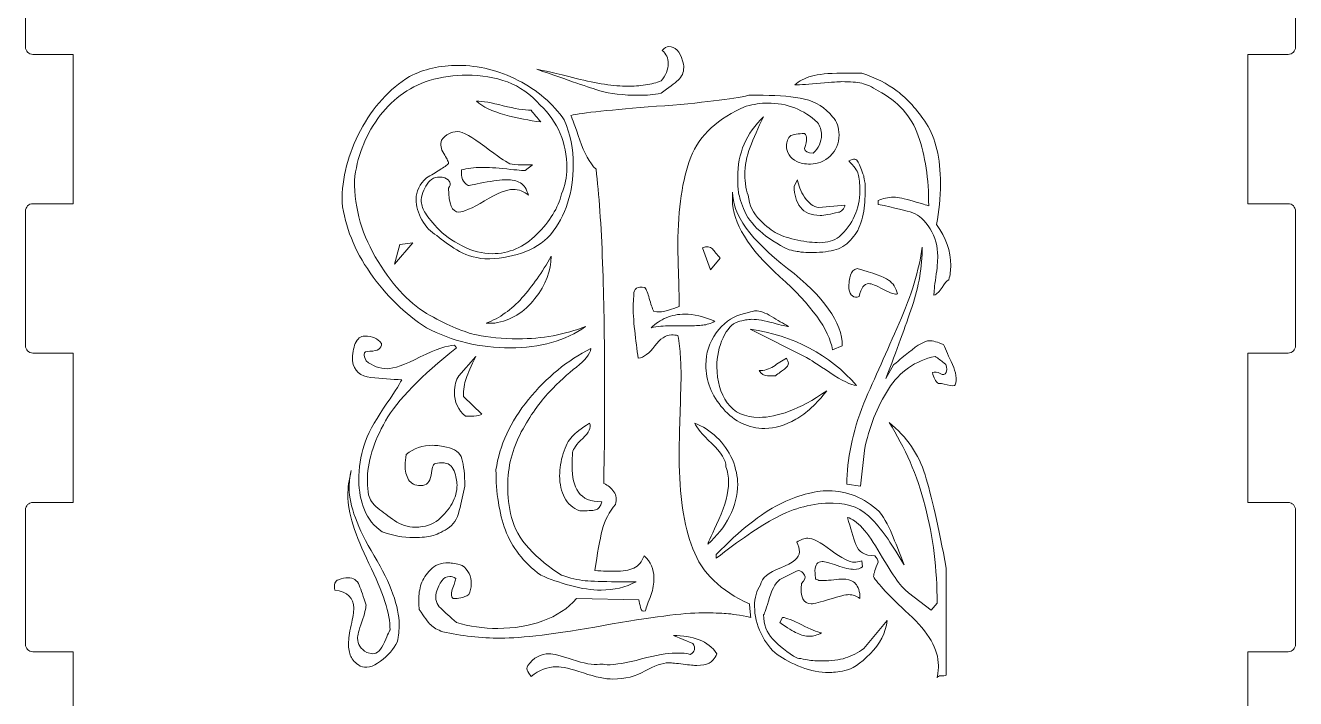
# Model space of a CAD drawing. Header units: inches. Extents: x 110 to 587, y -364 to 80.
# Drawn here: x 217.2 to 302.2, y -176.9 to -131.9 of the extents above; entities that cross this region are included whole.
import ezdxf

# ---------------------------------------------------------------- set-up
doc = ezdxf.new("R2010")
doc.units = ezdxf.units.IN
doc.header["$MEASUREMENT"] = 0
doc.layers.add('design5', color=7, linetype='Continuous')

# ---------------------------------------------------------------- blocks, each defined once
blk = doc.blocks.new('block 8')
at = {"layer": 'design5', "color": 1, "lineweight": 9}
blk.add_open_spline([(217.195, -53.803), (217.195, -53.803), (220.396, -53.803), (220.396, -53.803), (220.396, -53.803), (220.396, -63.804), (220.396, -63.804), (220.396, -63.804), (217.696, -63.804), (217.696, -63.804), (217.42, -63.804), (217.196, -64.028), (217.196, -64.305), (217.196, -64.305), (217.196, -73.305), (217.196, -73.305), (217.196, -73.581), (217.42, -73.805), (217.696, -73.805), (217.696, -73.805), (220.396, -73.805), (220.396, -73.805), (220.396, -73.805), (220.396, -83.805), (220.396, -83.805), (220.396, -83.805), (217.696, -83.805), (217.696, -83.805), (217.42, -83.805), (217.196, -84.028), (217.196, -84.304), (217.196, -86.011), (217.196, -91.597), (217.196, -93.304), (217.196, -93.58), (217.42, -93.804), (217.696, -93.804), (217.696, -93.804), (220.396, -93.804), (220.396, -93.804), (220.396, -93.804), (220.396, -103.805), (220.396, -103.805), (220.396, -103.805), (217.696, -103.805), (217.696, -103.805), (217.42, -103.805), (217.196, -104.028), (217.196, -104.304), (217.196, -106.011), (217.196, -111.597), (217.196, -113.304), (217.196, -113.581), (217.42, -113.804), (217.696, -113.804), (217.696, -113.804), (220.396, -113.804), (220.396, -113.804), (220.396, -113.804), (220.396, -123.805), (220.396, -123.805), (220.396, -123.805), (217.696, -123.805), (217.696, -123.805), (217.42, -123.805), (217.196, -124.029), (217.196, -124.304), (217.196, -124.304), (217.196, -133.304), (217.196, -133.304), (217.196, -133.58), (217.42, -133.804), (217.696, -133.804), (217.696, -133.804), (220.396, -133.804), (220.396, -133.804), (220.396, -133.804), (220.396, -143.804), (220.396, -143.804), (220.396, -143.804), (217.696, -143.804), (217.696, -143.804), (217.42, -143.804), (217.196, -144.028), (217.196, -144.304), (217.196, -144.304), (217.196, -153.304), (217.196, -153.304), (217.196, -153.581), (217.42, -153.805), (217.696, -153.805), (217.696, -153.805), (220.396, -153.805), (220.396, -153.805), (220.396, -153.805), (220.396, -163.804), (220.396, -163.804), (220.396, -163.804), (217.696, -163.804), (217.696, -163.804), (217.42, -163.804), (217.196, -164.028), (217.196, -164.304), (217.196, -166.011), (217.196, -171.597), (217.196, -173.304), (217.196, -173.58), (217.42, -173.804), (217.696, -173.804), (217.696, -173.804), (220.396, -173.804), (220.396, -173.804), (220.396, -173.804), (220.396, -183.805), (220.396, -183.805), (220.396, -183.805), (217.696, -183.805), (217.696, -183.805), (217.42, -183.805), (217.196, -184.028), (217.196, -184.304), (217.196, -186.011), (217.196, -191.597), (217.196, -193.305), (217.196, -193.58), (217.42, -193.804), (217.696, -193.804), (217.696, -193.804), (220.396, -193.804), (220.396, -193.804), (220.396, -193.804), (220.396, -203.805), (220.396, -203.805), (220.396, -203.805), (217.696, -203.805), (217.696, -203.805), (217.42, -203.805), (217.196, -204.029), (217.196, -204.304), (217.196, -204.304), (217.196, -213.304), (217.196, -213.304), (217.196, -213.581), (217.42, -213.804), (217.696, -213.804), (217.696, -213.804), (220.396, -213.804), (220.396, -213.804), (220.396, -213.804), (220.396, -223.804), (220.396, -223.804), (220.396, -223.804), (217.696, -223.804), (217.696, -223.804), (217.42, -223.804), (217.196, -224.029), (217.196, -224.304), (217.196, -224.304), (217.196, -233.304), (217.196, -233.304), (217.196, -233.581), (217.42, -233.805), (217.696, -233.805), (217.696, -233.805), (220.396, -233.805), (220.396, -233.805), (220.396, -233.805), (220.396, -243.804), (220.396, -243.804), (220.396, -243.804), (217.696, -243.804), (217.696, -243.804), (217.42, -243.804), (217.196, -244.028), (217.196, -244.304), (217.196, -246.011), (217.196, -251.597), (217.196, -253.304), (217.196, -253.58), (217.42, -253.804), (217.696, -253.804), (217.696, -253.804), (220.396, -253.804), (220.396, -253.804), (220.396, -253.804), (220.396, -263.804), (220.396, -263.804), (220.396, -263.804), (217.696, -263.804), (217.696, -263.804), (217.42, -263.804), (217.196, -264.027), (217.196, -264.304), (217.196, -266.01), (217.196, -271.596), (217.196, -273.304), (217.196, -273.58), (217.42, -273.804), (217.696, -273.804), (217.696, -273.804), (220.396, -273.804), (220.396, -273.804), (220.396, -273.804), (220.396, -283.804), (220.396, -283.804), (220.396, -283.804), (217.696, -283.804), (217.696, -283.804), (217.42, -283.804), (217.196, -284.028), (217.196, -284.304), (217.196, -284.304), (217.196, -293.304), (217.196, -293.304), (217.196, -293.58), (217.42, -293.804), (217.696, -293.804), (217.696, -293.804), (220.396, -293.804), (220.396, -293.804), (220.396, -293.804), (220.396, -303.804), (220.396, -303.804), (220.396, -303.804), (217.696, -303.804), (217.696, -303.804), (217.42, -303.804), (217.196, -304.028), (217.196, -304.304), (217.196, -304.304), (217.196, -313.304), (217.196, -313.304), (217.196, -313.58), (217.42, -313.804), (217.696, -313.804), (217.696, -313.804), (220.396, -313.804), (220.396, -313.804), (220.396, -313.804), (220.396, -323.804), (220.396, -323.804), (220.396, -323.804), (217.696, -323.804), (217.696, -323.804), (217.42, -323.804), (217.196, -324.027), (217.196, -324.304), (217.196, -326.01), (217.196, -331.597), (217.196, -333.304), (217.196, -333.58), (217.42, -333.804), (217.696, -333.804), (217.696, -333.804), (220.396, -333.804), (220.396, -333.804), (220.396, -333.804), (220.396, -343.804), (220.396, -343.804), (220.396, -343.804), (217.696, -343.804), (217.696, -343.804), (217.42, -343.804), (217.196, -344.028), (217.196, -344.304), (217.196, -344.304), (217.196, -350.305), (217.196, -350.305), (217.196, -350.581), (217.42, -350.805), (217.696, -350.805), (219.694, -350.805), (226.995, -350.805), (226.995, -350.805), (226.995, -350.805), (226.995, -353.805), (226.995, -353.805), (226.995, -353.805), (220.897, -353.805), (220.897, -353.805), (220.621, -353.805), (220.397, -354.028), (220.397, -354.305), (220.397, -354.305), (220.397, -360.306), (220.397, -360.306), (220.397, -360.581), (220.621, -360.805), (220.897, -360.805), (220.897, -360.805), (231.864, -363.806), (259.695, -363.806), (287.526, -363.806), (298.493, -360.805), (298.493, -360.805), (298.77, -360.805), (298.993, -360.581), (298.993, -360.306), (298.993, -360.306), (298.993, -354.305), (298.993, -354.305), (298.993, -354.028), (298.77, -353.805), (298.493, -353.805), (298.493, -353.805), (292.396, -353.805), (292.396, -353.805), (292.396, -353.805), (292.395, -350.805), (292.395, -350.805), (292.395, -350.805), (299.696, -350.805), (301.694, -350.805), (301.97, -350.805), (302.194, -350.581), (302.194, -350.305), (302.194, -350.305), (302.194, -344.304), (302.194, -344.304), (302.194, -344.028), (301.97, -343.804), (301.694, -343.804), (301.694, -343.804), (298.994, -343.804), (298.994, -343.804), (298.994, -343.804), (298.994, -333.804), (298.994, -333.804), (298.994, -333.804), (301.694, -333.804), (301.694, -333.804), (301.97, -333.804), (302.194, -333.58), (302.194, -333.304), (302.194, -331.596), (302.194, -326.011), (302.194, -324.304), (302.194, -324.028), (301.97, -323.804), (301.694, -323.804), (301.694, -323.804), (298.994, -323.804), (298.994, -323.804), (298.994, -323.804), (298.994, -313.804), (298.994, -313.804), (298.994, -313.804), (301.694, -313.804), (301.694, -313.804), (301.97, -313.804), (302.194, -313.58), (302.194, -313.304), (302.194, -313.304), (302.194, -304.304), (302.194, -304.304), (302.194, -304.028), (301.97, -303.804), (301.694, -303.804), (301.694, -303.804), (298.994, -303.804), (298.994, -303.804), (298.994, -303.804), (298.994, -293.804), (298.994, -293.804), (298.994, -293.804), (301.694, -293.804), (301.694, -293.804), (301.97, -293.804), (302.194, -293.58), (302.194, -293.304), (302.194, -293.304), (302.194, -284.304), (302.194, -284.304), (302.194, -284.028), (301.97, -283.804), (301.694, -283.804), (301.694, -283.804), (298.994, -283.804), (298.994, -283.804), (298.994, -283.804), (298.994, -273.804), (298.994, -273.804), (298.994, -273.804), (301.694, -273.804), (301.694, -273.804), (301.97, -273.804), (302.194, -273.579), (302.194, -273.304), (302.194, -271.596), (302.194, -266.011), (302.194, -264.304), (302.194, -264.028), (301.97, -263.804), (301.694, -263.804), (301.694, -263.804), (298.994, -263.804), (298.994, -263.804), (298.994, -263.804), (298.994, -253.804), (298.994, -253.804), (298.994, -253.804), (301.694, -253.804), (301.694, -253.804), (301.97, -253.804), (302.194, -253.58), (302.194, -253.304), (302.194, -251.597), (302.194, -246.011), (302.194, -244.305), (302.194, -244.028), (301.97, -243.804), (301.694, -243.804), (301.694, -243.804), (298.994, -243.804), (298.994, -243.804), (298.994, -243.804), (298.994, -233.805), (298.994, -233.805), (298.994, -233.805), (301.694, -233.805), (301.694, -233.805), (301.97, -233.805), (302.194, -233.581), (302.194, -233.304), (302.194, -233.304), (302.194, -224.304), (302.194, -224.304), (302.194, -224.029), (301.97, -223.804), (301.694, -223.804), (301.694, -223.804), (298.994, -223.804), (298.994, -223.804), (298.994, -223.804), (298.994, -213.804), (298.994, -213.804), (298.994, -213.804), (301.694, -213.804), (301.694, -213.804), (301.97, -213.804), (302.194, -213.581), (302.194, -213.304), (302.194, -213.304), (302.194, -204.304), (302.194, -204.304), (302.194, -204.029), (301.97, -203.805), (301.694, -203.805), (301.694, -203.805), (298.994, -203.805), (298.994, -203.805), (298.994, -203.805), (298.994, -193.804), (298.994, -193.804), (298.994, -193.804), (301.694, -193.804), (301.694, -193.804), (301.97, -193.804), (302.194, -193.58), (302.194, -193.305), (302.194, -191.597), (302.194, -186.012), (302.194, -184.305), (302.194, -184.029), (301.97, -183.805), (301.694, -183.805), (301.694, -183.805), (298.994, -183.805), (298.994, -183.805), (298.994, -183.805), (298.994, -173.804), (298.994, -173.804), (298.994, -173.804), (301.694, -173.804), (301.694, -173.804), (301.97, -173.804), (302.194, -173.58), (302.194, -173.304), (302.194, -171.597), (302.194, -166.011), (302.194, -164.305), (302.194, -164.028), (301.97, -163.804), (301.694, -163.804), (301.694, -163.804), (298.994, -163.804), (298.994, -163.804), (298.994, -163.804), (298.994, -153.805), (298.994, -153.805), (298.994, -153.805), (301.694, -153.805), (301.694, -153.805), (301.97, -153.805), (302.194, -153.581), (302.194, -153.304), (302.194, -153.304), (302.194, -144.304), (302.194, -144.304), (302.194, -144.028), (301.97, -143.804), (301.694, -143.804), (301.694, -143.804), (298.994, -143.804), (298.994, -143.804), (298.994, -143.804), (298.994, -133.804), (298.994, -133.804), (298.994, -133.804), (301.694, -133.804), (301.694, -133.804), (301.97, -133.804), (302.194, -133.58), (302.194, -133.304), (302.194, -133.304), (302.194, -124.304), (302.194, -124.304), (302.194, -124.029), (301.97, -123.805), (301.694, -123.805), (301.694, -123.805), (298.994, -123.805), (298.994, -123.805), (298.994, -123.805), (298.994, -113.804), (298.994, -113.804), (298.994, -113.804), (301.694, -113.804), (301.694, -113.804), (301.97, -113.804), (302.194, -113.58), (302.194, -113.304), (302.194, -111.597), (302.194, -106.012), (302.194, -104.305), (302.194, -104.029), (301.97, -103.805), (301.694, -103.805), (301.694, -103.805), (298.994, -103.805), (298.994, -103.805), (298.994, -103.805), (298.994, -93.804), (298.994, -93.804), (298.994, -93.804), (301.694, -93.804), (301.694, -93.804), (301.97, -93.804), (302.194, -93.58), (302.194, -93.304), (302.194, -91.597), (302.194, -86.012), (302.194, -84.305), (302.194, -84.029), (301.97, -83.805), (301.694, -83.805), (301.694, -83.805), (298.994, -83.805), (298.994, -83.805), (298.994, -83.805), (298.994, -73.805), (298.994, -73.805), (298.994, -73.805), (301.694, -73.805), (301.694, -73.805), (301.97, -73.805), (302.194, -73.581), (302.194, -73.305), (302.194, -73.305), (302.194, -64.305), (302.194, -64.305), (302.194, -64.028), (301.97, -63.804), (301.694, -63.804), (301.694, -63.804), (298.994, -63.804), (298.994, -63.804), (298.994, -63.804), (298.994, -53.803), (298.994, -53.803), (298.994, -53.803), (302.19, -53.803), (302.19, -53.805), (302.19, -53.805), (302.19, -39.805), (302.195, -39.805), (302.195, -26.96), (293.434, -15.778), (280.472, -9.908), (277.787, -8.693), (275.494, -5.595), (275.494, -2.647), (275.494, -2.647), (275.494, 59.837), (275.494, 59.837), (275.494, 60.821), (274.76, 61.93), (273.832, 62.256), (271.24, 63.166), (265.882, 63.695), (259.695, 63.695), (253.508, 63.695), (248.152, 63.166), (245.559, 62.256), (244.632, 61.93), (243.897, 60.821), (243.897, 59.837), (243.897, 59.837), (243.897, -2.647), (243.897, -2.647), (243.897, -5.595), (241.606, -8.693), (238.918, -9.908), (225.957, -15.778), (217.195, -26.96), (217.195, -39.798), (217.195, -39.805), (217.195, -53.805), (217.195, -53.803)], degree=3, knots=[0, 0, 0, 0, 1, 1, 1, 2, 2, 2, 3, 3, 3, 4, 4, 4, 5, 5, 5, 6, 6, 6, 7, 7, 7, 8, 8, 8, 9, 9, 9, 10, 10, 10, 11, 11, 11, 12, 12, 12, 13, 13, 13, 14, 14, 14, 15, 15, 15, 16, 16, 16, 17, 17, 17, 18, 18, 18, 19, 19, 19, 20, 20, 20, 21, 21, 21, 22, 22, 22, 23, 23, 23, 24, 24, 24, 25, 25, 25, 26, 26, 26, 27, 27, 27, 28, 28, 28, 29, 29, 29, 30, 30, 30, 31, 31, 31, 32, 32, 32, 33, 33, 33, 34, 34, 34, 35, 35, 35, 36, 36, 36, 37, 37, 37, 38, 38, 38, 39, 39, 39, 40, 40, 40, 41, 41, 41, 42, 42, 42, 43, 43, 43, 44, 44, 44, 45, 45, 45, 46, 46, 46, 47, 47, 47, 48, 48, 48, 49, 49, 49, 50, 50, 50, 51, 51, 51, 52, 52, 52, 53, 53, 53, 54, 54, 54, 55, 55, 55, 56, 56, 56, 57, 57, 57, 58, 58, 58, 59, 59, 59, 60, 60, 60, 61, 61, 61, 62, 62, 62, 63, 63, 63, 64, 64, 64, 65, 65, 65, 66, 66, 66, 67, 67, 67, 68, 68, 68, 69, 69, 69, 70, 70, 70, 71, 71, 71, 72, 72, 72, 73, 73, 73, 74, 74, 74, 75, 75, 75, 76, 76, 76, 77, 77, 77, 78, 78, 78, 79, 79, 79, 80, 80, 80, 81, 81, 81, 82, 82, 82, 83, 83, 83, 84, 84, 84, 85, 85, 85, 86, 86, 86, 87, 87, 87, 88, 88, 88, 89, 89, 89, 90, 90, 90, 91, 91, 91, 92, 92, 92, 93, 93, 93, 94, 94, 94, 95, 95, 95, 96, 96, 96, 97, 97, 97, 98, 98, 98, 99, 99, 99, 100, 100, 100, 101, 101, 101, 102, 102, 102, 103, 103, 103, 104, 104, 104, 105, 105, 105, 106, 106, 106, 107, 107, 107, 108, 108, 108, 109, 109, 109, 110, 110, 110, 111, 111, 111, 112, 112, 112, 113, 113, 113, 114, 114, 114, 115, 115, 115, 116, 116, 116, 117, 117, 117, 118, 118, 118, 119, 119, 119, 120, 120, 120, 121, 121, 121, 122, 122, 122, 123, 123, 123, 124, 124, 124, 125, 125, 125, 126, 126, 126, 127, 127, 127, 128, 128, 128, 129, 129, 129, 130, 130, 130, 131, 131, 131, 132, 132, 132, 133, 133, 133, 134, 134, 134, 135, 135, 135, 136, 136, 136, 137, 137, 137, 138, 138, 138, 139, 139, 139, 140, 140, 140, 141, 141, 141, 142, 142, 142, 143, 143, 143, 144, 144, 144, 145, 145, 145, 146, 146, 146, 147, 147, 147, 148, 148, 148, 149, 149, 149, 150, 150, 150, 151, 151, 151, 152, 152, 152, 153, 153, 153, 154, 154, 154, 155, 155, 155, 156, 156, 156, 157, 157, 157, 158, 158, 158, 159, 159, 159, 160, 160, 160, 161, 161, 161, 162, 162, 162, 163, 163, 163, 164, 164, 164, 165, 165, 165, 166, 166, 166, 167, 167, 167, 168, 168, 168, 169, 169, 169, 170, 170, 170, 171, 171, 171, 172, 172, 172, 173, 173, 173, 174, 174, 174, 175, 175, 175, 176, 176, 176, 177, 177, 177, 178, 178, 178, 179, 179, 179, 180, 180, 180, 181, 181, 181, 182, 182, 182, 183, 183, 183, 184, 184, 184, 185, 185, 185, 186, 186, 186, 187, 187, 187, 188, 188, 188, 189, 189, 189, 190, 190, 190, 191, 191, 191, 192, 192, 192, 193, 193, 193, 194, 194, 194, 195, 195, 195, 196, 196, 196, 197, 197, 197, 198, 198, 198, 199, 199, 199, 200, 200, 200, 201, 201, 201, 202, 202, 202, 203, 203, 203, 204, 204, 204, 205, 205, 205, 206, 206, 206, 206], dxfattribs=at)
blk = doc.blocks.new('block 12')
at = {"layer": 'design5', "color": 7, "lineweight": 9}
blk.add_lwpolyline([(241.904, -147.849), (242.252, -146.544), (243.121, -146.414), (241.904, -147.849)], dxfattribs=at)
for points, knots in [([(261.251, -134.675), (261.251, -135.023), (261.128, -135.305), (260.882, -135.523), (260.635, -135.74), (260.251, -136.037), (259.73, -136.414), (259.236, -136.501), (258.758, -136.545), (258.294, -136.545), (257.193, -136.545), (256.309, -136.443), (255.642, -136.24), (254.975, -136.037), (253.57, -135.559), (251.425, -134.805), (251.802, -134.864), (252.679, -135.066), (254.056, -135.414), (255.432, -135.762), (256.584, -135.936), (257.512, -135.936), (257.889, -135.936), (258.28, -135.907), (258.686, -135.849), (259.092, -135.791), (259.44, -135.704), (259.73, -135.588), (260.048, -135.212), (260.208, -134.82), (260.208, -134.414), (260.208, -134.066), (260.078, -133.777), (259.817, -133.545), (259.961, -133.371), (260.106, -133.283), (260.251, -133.283), (260.686, -133.283), (260.991, -133.603), (261.164, -134.24), (261.222, -134.414), (261.251, -134.559), (261.251, -134.675)], [0, 0, 0, 0, 1, 1, 1, 2, 2, 2, 3, 3, 3, 4, 4, 4, 5, 5, 5, 6, 6, 6, 7, 7, 7, 8, 8, 8, 9, 9, 9, 10, 10, 10, 11, 11, 11, 12, 12, 12, 13, 13, 13, 14, 14, 14, 14]), ([(249.643, -153.458), (247.613, -153.458), (245.744, -153.009), (244.034, -152.11), (242.584, -151.183), (241.331, -149.958), (240.273, -148.436), (239.215, -146.914), (238.585, -145.342), (238.382, -143.719), (238.382, -142.066), (238.795, -140.457), (239.621, -138.892), (240.447, -137.327), (241.541, -136.125), (242.903, -135.284), (243.86, -134.791), (244.947, -134.544), (246.164, -134.544), (247.527, -134.544), (248.86, -134.878), (250.164, -135.544), (251.469, -136.212), (252.497, -137.095), (253.252, -138.197), (253.657, -139.153), (253.86, -140.153), (253.86, -141.197), (253.86, -143.052), (253.353, -144.617), (252.339, -145.892), (251.816, -146.443), (251.171, -146.849), (250.404, -147.11), (249.635, -147.37), (248.817, -147.501), (247.947, -147.501), (247.193, -147.414), (246.563, -147.212), (246.056, -146.892), (245.548, -146.574), (245.106, -146.255), (244.73, -145.936), (244.323, -145.704), (243.991, -145.356), (243.729, -144.892), (243.469, -144.429), (243.338, -143.965), (243.338, -143.501), (243.338, -142.979), (243.57, -142.501), (244.034, -142.066), (244.353, -141.892), (244.649, -141.718), (244.926, -141.544), (245.201, -141.37), (245.396, -141.226), (245.513, -141.11), (245.483, -140.965), (245.374, -140.74), (245.186, -140.436), (244.997, -140.132), (244.947, -139.835), (245.034, -139.545), (245.323, -139.168), (245.686, -138.979), (246.121, -138.979), (246.469, -138.979), (247.077, -139.313), (247.947, -139.979), (248.817, -140.646), (249.339, -141.009), (249.512, -141.066), (249.628, -141.153), (249.845, -141.197), (250.164, -141.197), (250.367, -141.197), (250.686, -141.197), (251.121, -141.197), (251.121, -141.197), (250.643, -141.588), (250.643, -141.588), (250.526, -141.588), (250.114, -141.552), (249.404, -141.479), (248.693, -141.407), (248.135, -141.37), (247.73, -141.37), (247.208, -141.37), (246.758, -141.429), (246.382, -141.544), (246.324, -142.037), (246.469, -142.385), (246.817, -142.588), (246.845, -142.588), (247.193, -142.522), (247.86, -142.392), (248.526, -142.262), (249.034, -142.197), (249.382, -142.197), (249.758, -142.197), (250.07, -142.269), (250.316, -142.414), (250.562, -142.559), (250.744, -142.835), (250.86, -143.24), (250.57, -142.979), (250.222, -142.849), (249.817, -142.849), (249.41, -142.849), (248.78, -143.103), (247.926, -143.61), (247.07, -144.117), (246.497, -144.37), (246.208, -144.37), (245.744, -144.37), (245.513, -143.834), (245.513, -142.762), (245.715, -142.473), (245.628, -142.24), (245.252, -142.066), (244.788, -141.951), (244.425, -142.052), (244.164, -142.371), (243.904, -142.69), (243.744, -143.081), (243.686, -143.544), (243.686, -143.834), (243.758, -144.103), (243.904, -144.349), (244.048, -144.595), (244.331, -144.951), (244.751, -145.414), (245.172, -145.878), (245.73, -146.284), (246.426, -146.631), (247.121, -146.979), (247.788, -147.153), (248.425, -147.153), (249.556, -147.153), (250.555, -146.719), (251.425, -145.849), (252.294, -144.979), (252.845, -144.081), (253.077, -143.153), (253.309, -142.603), (253.425, -142.023), (253.425, -141.414), (253.425, -139.733), (252.831, -138.327), (251.643, -137.197), (251.005, -136.473), (250.273, -135.958), (249.447, -135.653), (248.621, -135.349), (247.715, -135.197), (246.729, -135.197), (245.918, -135.197), (245.078, -135.313), (244.208, -135.544), (242.788, -136.037), (241.643, -136.893), (240.773, -138.11), (239.903, -139.327), (239.382, -140.704), (239.208, -142.24), (239.208, -144.153), (239.737, -145.965), (240.795, -147.675), (241.853, -149.385), (243.012, -150.588), (244.273, -151.284), (245.534, -151.979), (246.57, -152.414), (247.382, -152.588), (248.193, -152.762), (249.121, -152.849), (250.164, -152.849), (251.787, -152.849), (253.295, -152.574), (254.686, -152.023), (253.323, -152.979), (251.643, -153.458), (249.643, -153.458)], [0, 0, 0, 0, 1, 1, 1, 2, 2, 2, 3, 3, 3, 4, 4, 4, 5, 5, 5, 6, 6, 6, 7, 7, 7, 8, 8, 8, 9, 9, 9, 10, 10, 10, 11, 11, 11, 12, 12, 12, 13, 13, 13, 14, 14, 14, 15, 15, 15, 16, 16, 16, 17, 17, 17, 18, 18, 18, 19, 19, 19, 20, 20, 20, 21, 21, 21, 22, 22, 22, 23, 23, 23, 24, 24, 24, 25, 25, 25, 26, 26, 26, 27, 27, 27, 28, 28, 28, 29, 29, 29, 30, 30, 30, 31, 31, 31, 32, 32, 32, 33, 33, 33, 34, 34, 34, 35, 35, 35, 36, 36, 36, 37, 37, 37, 38, 38, 38, 39, 39, 39, 40, 40, 40, 41, 41, 41, 42, 42, 42, 43, 43, 43, 44, 44, 44, 45, 45, 45, 46, 46, 46, 47, 47, 47, 48, 48, 48, 49, 49, 49, 50, 50, 50, 51, 51, 51, 52, 52, 52, 53, 53, 53, 54, 54, 54, 55, 55, 55, 56, 56, 56, 57, 57, 57, 58, 58, 58, 59, 59, 59, 60, 60, 60, 61, 61, 61, 61]), ([(278.534, -149.414), (278.375, -149.675), (278.193, -149.849), (277.991, -149.936), (277.991, -149.733), (278.034, -149.327), (278.121, -148.718), (278.208, -148.11), (278.251, -147.646), (278.251, -147.327), (278.251, -146.661), (278.078, -146.044), (277.73, -145.479), (277.382, -144.914), (276.997, -144.559), (276.578, -144.414), (276.157, -144.269), (275.381, -144.081), (274.251, -143.849), (274.251, -143.849), (274.251, -143.588), (274.251, -143.588), (274.57, -143.443), (274.918, -143.371), (275.295, -143.371), (275.584, -143.371), (276.019, -143.457), (276.599, -143.631), (277.178, -143.805), (277.526, -143.907), (277.643, -143.936), (277.643, -142.139), (277.411, -140.581), (276.947, -139.262), (276.483, -137.943), (275.584, -136.936), (274.251, -136.24), (273.845, -135.979), (273.483, -135.813), (273.164, -135.74), (272.845, -135.668), (272.396, -135.632), (271.816, -135.632), (271.643, -135.632), (271.171, -135.668), (270.403, -135.74), (269.635, -135.813), (269.062, -135.849), (268.686, -135.849), (268.976, -135.588), (269.345, -135.393), (269.795, -135.262), (270.244, -135.131), (270.918, -135.066), (271.816, -135.066), (271.816, -135.066), (273.164, -135.066), (273.164, -135.066), (274.063, -135.356), (274.852, -135.755), (275.534, -136.262), (276.215, -136.77), (276.867, -137.501), (277.491, -138.457), (278.113, -139.414), (278.426, -140.748), (278.426, -142.458), (278.426, -143.414), (278.338, -144.327), (278.164, -145.197), (278.802, -146.066), (279.121, -146.979), (279.121, -147.936), (279.121, -148.255), (279.077, -148.573), (278.991, -148.892), (278.845, -148.979), (278.693, -149.153), (278.534, -149.414)], [0, 0, 0, 0, 1, 1, 1, 2, 2, 2, 3, 3, 3, 4, 4, 4, 5, 5, 5, 6, 6, 6, 7, 7, 7, 8, 8, 8, 9, 9, 9, 10, 10, 10, 11, 11, 11, 12, 12, 12, 13, 13, 13, 14, 14, 14, 15, 15, 15, 16, 16, 16, 17, 17, 17, 18, 18, 18, 19, 19, 19, 20, 20, 20, 21, 21, 21, 22, 22, 22, 23, 23, 23, 24, 24, 24, 25, 25, 25, 26, 26, 26, 26]), ([(271.643, -139.197), (271.643, -139.777), (271.447, -140.247), (271.056, -140.61), (270.664, -140.973), (270.222, -141.153), (269.729, -141.153), (269.353, -141.153), (269.048, -141.096), (268.816, -140.979), (268.584, -140.864), (268.41, -140.712), (268.295, -140.523), (268.178, -140.335), (268.121, -140.139), (268.121, -139.936), (268.121, -139.647), (268.222, -139.414), (268.425, -139.24), (268.599, -139.153), (268.903, -139.11), (269.338, -139.11), (269.426, -139.197), (269.469, -139.313), (269.469, -139.458), (269.469, -139.603), (269.426, -139.82), (269.338, -140.11), (269.338, -140.313), (269.526, -140.414), (269.904, -140.414), (270.28, -140.095), (270.469, -139.69), (270.469, -139.197), (270.469, -138.878), (270.382, -138.603), (270.208, -138.37), (269.28, -137.501), (268.165, -137.066), (266.86, -137.066), (266.425, -137.066), (265.947, -137.139), (265.425, -137.284), (263.541, -138.066), (262.309, -139.204), (261.73, -140.697), (261.149, -142.19), (260.86, -144.125), (260.86, -146.501), (260.86, -146.994), (260.874, -147.711), (260.904, -148.653), (260.932, -149.595), (260.947, -150.269), (260.947, -150.675), (260.425, -150.878), (260.078, -150.994), (259.903, -151.023), (259.73, -151.052), (259.512, -151.052), (259.252, -151.023), (259.135, -150.791), (259.034, -150.501), (258.947, -150.153), (258.86, -149.805), (258.758, -149.559), (258.642, -149.414), (258.149, -149.327), (257.904, -149.487), (257.904, -149.892), (257.904, -150.038), (257.889, -150.24), (257.86, -150.501), (257.86, -151.023), (257.896, -151.617), (257.969, -152.284), (258.041, -152.951), (258.121, -153.574), (258.208, -154.153), (258.584, -154.095), (258.954, -153.821), (259.316, -153.327), (259.679, -152.835), (260.048, -152.588), (260.425, -152.588), (260.599, -152.588), (260.744, -152.603), (260.86, -152.632), (260.947, -153.096), (261.004, -153.574), (261.034, -154.066), (261.062, -154.56), (261.077, -155.052), (261.077, -155.545), (261.048, -156.444), (261.019, -157.335), (260.991, -158.219), (260.961, -159.103), (260.947, -159.98), (260.947, -160.849), (260.947, -163.284), (261.251, -165.305), (261.86, -166.914), (262.469, -168.523), (263.729, -169.748), (265.643, -170.588), (265.671, -170.908), (265.7, -171.211), (265.73, -171.501), (265.005, -171.356), (264.461, -171.269), (264.099, -171.24), (263.736, -171.211), (263.208, -171.197), (262.512, -171.197), (261.266, -171.197), (259.056, -171.479), (255.882, -172.044), (252.708, -172.61), (250.41, -172.893), (248.991, -172.893), (247.657, -172.893), (246.367, -172.748), (245.121, -172.458), (244.773, -172.342), (244.505, -172.19), (244.317, -172.001), (244.128, -171.813), (243.874, -171.473), (243.556, -170.979), (243.527, -170.834), (243.512, -170.631), (243.512, -170.371), (243.512, -169.965), (243.57, -169.596), (243.686, -169.262), (243.802, -168.929), (244.005, -168.61), (244.295, -168.306), (244.585, -168.001), (244.99, -167.849), (245.513, -167.849), (245.715, -167.849), (246.019, -167.908), (246.426, -168.023), (246.831, -168.342), (247.034, -168.747), (247.034, -169.24), (247.034, -169.53), (246.975, -169.777), (246.86, -169.979), (246.512, -170.182), (246.164, -170.269), (245.817, -170.241), (245.671, -170.096), (245.664, -169.856), (245.795, -169.523), (245.925, -169.19), (245.991, -168.98), (245.991, -168.892), (245.845, -168.805), (245.715, -168.762), (245.599, -168.762), (245.367, -168.762), (245.186, -168.856), (245.056, -169.044), (244.926, -169.233), (244.802, -169.501), (244.687, -169.849), (244.599, -170.284), (244.7, -170.631), (244.99, -170.892), (245.28, -171.153), (245.628, -171.473), (246.034, -171.849), (246.904, -172.11), (247.831, -172.24), (248.817, -172.24), (249.889, -172.24), (250.888, -172.074), (251.816, -171.74), (252.744, -171.407), (253.498, -170.908), (254.078, -170.241), (254.078, -170.241), (258.251, -170.327), (258.251, -170.327), (258.28, -170.473), (258.317, -170.646), (258.36, -170.849), (258.403, -171.052), (258.512, -171.125), (258.686, -171.066), (258.744, -170.834), (258.874, -170.473), (259.077, -169.979), (259.193, -169.603), (259.252, -169.226), (259.252, -168.849), (259.252, -168.269), (259.034, -167.777), (258.599, -167.371), (258.454, -167.777), (258.222, -168.052), (257.904, -168.197), (257.584, -168.342), (257.164, -168.414), (256.643, -168.414), (256.323, -168.414), (255.874, -168.4), (255.294, -168.371), (255.469, -167.212), (255.635, -166.306), (255.795, -165.653), (255.954, -165.001), (256.252, -164.429), (256.686, -163.936), (256.773, -163.617), (256.737, -163.334), (256.577, -163.088), (256.418, -162.842), (256.193, -162.661), (255.904, -162.545), (255.904, -161.994), (255.91, -161.429), (255.925, -160.849), (255.939, -160.27), (255.947, -159.69), (255.947, -159.11), (255.947, -159.11), (255.947, -158.588), (255.947, -158.588), (255.947, -158.588), (255.947, -158.023), (255.947, -158.023), (255.947, -158.023), (255.947, -157.371), (255.947, -157.371), (255.947, -157.371), (255.947, -156.588), (255.947, -156.588), (255.947, -156.588), (255.947, -155.718), (255.947, -155.718), (255.947, -155.718), (255.947, -154.719), (255.947, -154.719), (255.947, -152.603), (255.904, -150.284), (255.817, -147.762), (255.729, -145.24), (255.584, -143.153), (255.382, -141.501), (254.947, -141.066), (254.584, -140.414), (254.295, -139.545), (254.005, -138.675), (253.801, -138.124), (253.686, -137.892), (254.469, -137.718), (256.382, -137.516), (259.425, -137.284), (262.469, -137.052), (264.527, -136.805), (265.599, -136.545), (265.599, -136.545), (266.556, -136.545), (266.556, -136.545), (267.657, -136.545), (268.584, -136.631), (269.338, -136.805), (270.092, -136.979), (270.715, -137.371), (271.208, -137.979), (271.497, -138.298), (271.643, -138.704), (271.643, -139.197)], [0, 0, 0, 0, 1, 1, 1, 2, 2, 2, 3, 3, 3, 4, 4, 4, 5, 5, 5, 6, 6, 6, 7, 7, 7, 8, 8, 8, 9, 9, 9, 10, 10, 10, 11, 11, 11, 12, 12, 12, 13, 13, 13, 14, 14, 14, 15, 15, 15, 16, 16, 16, 17, 17, 17, 18, 18, 18, 19, 19, 19, 20, 20, 20, 21, 21, 21, 22, 22, 22, 23, 23, 23, 24, 24, 24, 25, 25, 25, 26, 26, 26, 27, 27, 27, 28, 28, 28, 29, 29, 29, 30, 30, 30, 31, 31, 31, 32, 32, 32, 33, 33, 33, 34, 34, 34, 35, 35, 35, 36, 36, 36, 37, 37, 37, 38, 38, 38, 39, 39, 39, 40, 40, 40, 41, 41, 41, 42, 42, 42, 43, 43, 43, 44, 44, 44, 45, 45, 45, 46, 46, 46, 47, 47, 47, 48, 48, 48, 49, 49, 49, 50, 50, 50, 51, 51, 51, 52, 52, 52, 53, 53, 53, 54, 54, 54, 55, 55, 55, 56, 56, 56, 57, 57, 57, 58, 58, 58, 59, 59, 59, 60, 60, 60, 61, 61, 61, 62, 62, 62, 63, 63, 63, 64, 64, 64, 65, 65, 65, 66, 66, 66, 67, 67, 67, 68, 68, 68, 69, 69, 69, 70, 70, 70, 71, 71, 71, 72, 72, 72, 73, 73, 73, 74, 74, 74, 75, 75, 75, 76, 76, 76, 77, 77, 77, 78, 78, 78, 79, 79, 79, 80, 80, 80, 81, 81, 81, 82, 82, 82, 83, 83, 83, 84, 84, 84, 85, 85, 85, 86, 86, 86, 87, 87, 87, 88, 88, 88, 89, 89, 89, 90, 90, 90, 91, 91, 91, 92, 92, 92, 92]), ([(249.273, -137.849), (248.418, -137.617), (247.788, -137.313), (247.382, -136.936), (247.788, -136.936), (248.382, -137.038), (249.164, -137.24), (249.947, -137.443), (250.57, -137.544), (251.034, -137.544), (251.236, -137.805), (251.454, -138.066), (251.686, -138.327), (250.932, -138.24), (250.128, -138.081), (249.273, -137.849)], [0, 0, 0, 0, 1, 1, 1, 2, 2, 2, 3, 3, 3, 4, 4, 4, 5, 5, 5, 5]), ([(273.382, -142.458), (273.382, -142.748), (273.382, -143.023), (273.382, -143.284), (273.382, -143.834), (273.309, -144.37), (273.164, -144.892), (273.019, -145.414), (272.802, -145.82), (272.512, -146.11), (272.222, -146.487), (271.867, -146.74), (271.447, -146.871), (271.026, -147.001), (270.512, -147.066), (269.904, -147.066), (269.526, -147.066), (269.273, -147.059), (269.142, -147.045), (269.012, -147.03), (268.73, -146.979), (268.295, -146.892), (267.512, -146.516), (266.86, -146.095), (266.338, -145.631), (265.817, -145.168), (265.454, -144.668), (265.252, -144.131), (265.048, -143.596), (264.932, -143.212), (264.904, -142.979), (264.875, -142.748), (264.86, -142.429), (264.86, -142.023), (264.86, -140.429), (265.44, -139.081), (266.599, -137.979), (266.222, -138.734), (265.918, -139.414), (265.686, -140.023), (265.454, -140.631), (265.338, -141.255), (265.338, -141.892), (265.338, -141.951), (265.353, -142.139), (265.382, -142.458), (265.41, -142.777), (265.469, -143.038), (265.555, -143.24), (265.643, -143.907), (265.903, -144.457), (266.338, -144.892), (266.773, -145.327), (267.164, -145.631), (267.512, -145.805), (267.86, -145.979), (268.316, -146.125), (268.882, -146.24), (269.447, -146.356), (269.932, -146.414), (270.339, -146.414), (270.86, -146.414), (271.295, -146.284), (271.643, -146.023), (272.57, -145.182), (273.034, -144.153), (273.034, -142.936), (273.034, -142.443), (272.997, -142.074), (272.925, -141.827), (272.853, -141.581), (272.643, -141.284), (272.295, -140.936), (272.614, -140.762), (272.823, -140.791), (272.925, -141.022), (273.026, -141.255), (273.15, -141.559), (273.295, -141.936), (273.295, -142.023), (273.323, -142.197), (273.382, -142.458)], [0, 0, 0, 0, 1, 1, 1, 2, 2, 2, 3, 3, 3, 4, 4, 4, 5, 5, 5, 6, 6, 6, 7, 7, 7, 8, 8, 8, 9, 9, 9, 10, 10, 10, 11, 11, 11, 12, 12, 12, 13, 13, 13, 14, 14, 14, 15, 15, 15, 16, 16, 16, 17, 17, 17, 18, 18, 18, 19, 19, 19, 20, 20, 20, 21, 21, 21, 22, 22, 22, 23, 23, 23, 24, 24, 24, 25, 25, 25, 26, 26, 26, 27, 27, 27, 27]), ([(271.882, -144.218), (271.78, -144.32), (271.686, -144.37), (271.599, -144.37), (271.077, -144.516), (270.671, -144.588), (270.382, -144.588), (269.773, -144.588), (269.331, -144.407), (269.056, -144.045), (268.78, -143.682), (268.643, -143.212), (268.643, -142.631), (268.643, -142.631), (268.86, -142.197), (268.86, -142.197), (268.918, -142.573), (269.078, -142.965), (269.338, -143.371), (269.599, -143.777), (269.918, -144.009), (270.295, -144.066), (270.295, -144.066), (272.034, -143.892), (272.034, -143.892), (272.034, -144.009), (271.983, -144.117), (271.882, -144.218)], [0, 0, 0, 0, 1, 1, 1, 2, 2, 2, 3, 3, 3, 4, 4, 4, 5, 5, 5, 6, 6, 6, 7, 7, 7, 8, 8, 8, 9, 9, 9, 9]), ([(271.208, -153.588), (270.975, -152.226), (269.802, -150.596), (267.686, -148.697), (265.57, -146.799), (264.512, -145.081), (264.512, -143.544), (264.512, -143.544), (264.512, -143.023), (264.512, -143.023), (264.512, -144.53), (265.737, -146.234), (268.186, -148.131), (270.636, -150.03), (271.86, -151.762), (271.86, -153.327), (271.86, -153.327), (271.208, -153.588), (271.208, -153.588)], [0, 0, 0, 0, 1, 1, 1, 2, 2, 2, 3, 3, 3, 4, 4, 4, 5, 5, 5, 6, 6, 6, 6]), ([(263.034, -148.24), (263.034, -148.24), (262.512, -146.762), (262.512, -146.762), (262.801, -146.646), (263.019, -146.668), (263.164, -146.827), (263.309, -146.987), (263.483, -147.197), (263.686, -147.458), (263.686, -147.458), (263.034, -148.24), (263.034, -148.24)], [0, 0, 0, 0, 1, 1, 1, 2, 2, 2, 3, 3, 3, 4, 4, 4, 4]), ([(278.882, -155.936), (278.577, -155.849), (278.381, -155.82), (278.295, -155.849), (278.091, -155.704), (277.961, -155.458), (277.903, -155.11), (278.048, -155.052), (278.215, -155.074), (278.404, -155.175), (278.592, -155.277), (278.729, -155.255), (278.816, -155.11), (278.904, -154.82), (278.853, -154.603), (278.665, -154.458), (278.476, -154.313), (278.28, -154.168), (278.078, -154.023), (276.744, -154.313), (275.7, -155.045), (274.947, -156.218), (274.193, -157.392), (273.657, -158.761), (273.339, -160.327), (273.339, -160.327), (273.077, -162.719), (273.077, -162.719), (273.077, -162.719), (272.164, -162.588), (272.164, -162.588), (272.164, -160.936), (272.541, -159.125), (273.295, -157.153), (274.048, -155.473), (274.839, -153.69), (275.665, -151.805), (276.491, -149.922), (277.005, -148.226), (277.208, -146.719), (277.208, -148.023), (276.983, -149.342), (276.534, -150.675), (276.084, -152.008), (275.497, -153.617), (274.773, -155.501), (274.773, -155.501), (275.295, -154.588), (275.295, -154.588), (275.324, -154.56), (275.657, -154.284), (276.295, -153.762), (276.932, -153.24), (277.396, -152.979), (277.686, -152.979), (277.918, -152.979), (278.236, -153.066), (278.643, -153.24), (278.787, -153.588), (278.983, -154.03), (279.23, -154.566), (279.476, -155.103), (279.54, -155.56), (279.425, -155.936), (279.367, -156.023), (279.186, -156.023), (278.882, -155.936)], [0, 0, 0, 0, 1, 1, 1, 2, 2, 2, 3, 3, 3, 4, 4, 4, 5, 5, 5, 6, 6, 6, 7, 7, 7, 8, 8, 8, 9, 9, 9, 10, 10, 10, 11, 11, 11, 12, 12, 12, 13, 13, 13, 14, 14, 14, 15, 15, 15, 16, 16, 16, 17, 17, 17, 18, 18, 18, 19, 19, 19, 20, 20, 20, 21, 21, 21, 22, 22, 22, 22]), ([(251.295, -150.153), (250.57, -151.081), (249.672, -151.632), (248.599, -151.805), (248.599, -151.805), (248.034, -151.805), (248.034, -151.805), (248.932, -151.458), (249.729, -150.893), (250.425, -150.11), (251.121, -149.327), (251.773, -148.4), (252.382, -147.327), (252.382, -148.283), (252.019, -149.226), (251.295, -150.153)], [0, 0, 0, 0, 1, 1, 1, 2, 2, 2, 3, 3, 3, 4, 4, 4, 5, 5, 5, 5]), ([(274.621, -149.544), (274.143, -149.284), (273.817, -149.153), (273.642, -149.153), (273.323, -149.153), (273.106, -149.443), (272.991, -150.023), (272.614, -150.139), (272.381, -149.965), (272.295, -149.501), (272.295, -149.125), (272.33, -148.82), (272.404, -148.588), (272.475, -148.356), (272.627, -148.212), (272.86, -148.153), (273.932, -148.443), (274.628, -148.697), (274.947, -148.914), (275.266, -149.132), (275.469, -149.443), (275.556, -149.849), (275.41, -149.907), (275.099, -149.805), (274.621, -149.544)], [0, 0, 0, 0, 1, 1, 1, 2, 2, 2, 3, 3, 3, 4, 4, 4, 5, 5, 5, 6, 6, 6, 7, 7, 7, 8, 8, 8, 8]), ([(262.534, -151.936), (262.287, -151.965), (261.947, -151.979), (261.512, -151.979), (261.512, -151.979), (260.382, -151.979), (260.382, -151.979), (259.918, -151.979), (259.483, -152.023), (259.077, -152.11), (259.367, -151.82), (259.7, -151.596), (260.078, -151.436), (260.454, -151.277), (260.874, -151.197), (261.339, -151.197), (261.888, -151.197), (262.555, -151.357), (263.338, -151.675), (263.048, -151.82), (262.78, -151.907), (262.534, -151.936)], [0, 0, 0, 0, 1, 1, 1, 2, 2, 2, 3, 3, 3, 4, 4, 4, 5, 5, 5, 6, 6, 6, 7, 7, 7, 7]), ([(268.751, -158.24), (268.041, -158.646), (267.352, -158.849), (266.686, -158.849), (265.584, -158.849), (264.649, -158.407), (263.882, -157.523), (263.113, -156.639), (262.73, -155.661), (262.73, -154.588), (262.73, -153.805), (262.961, -153.096), (263.425, -152.458), (263.889, -151.82), (264.418, -151.414), (265.012, -151.24), (265.606, -151.067), (265.947, -150.979), (266.034, -150.979), (266.353, -150.979), (266.715, -151.103), (267.121, -151.349), (267.527, -151.596), (267.904, -151.82), (268.252, -152.023), (268.135, -152.023), (267.795, -151.944), (267.23, -151.784), (266.665, -151.625), (266.193, -151.545), (265.817, -151.545), (265.555, -151.545), (265.236, -151.603), (264.86, -151.719), (264.483, -151.835), (264.157, -152.19), (263.882, -152.784), (263.606, -153.378), (263.469, -154.023), (263.469, -154.719), (263.469, -155.675), (263.701, -156.479), (264.164, -157.132), (264.628, -157.784), (265.338, -158.11), (266.295, -158.11), (266.904, -158.11), (267.578, -157.973), (268.316, -157.697), (269.056, -157.422), (269.889, -156.965), (270.817, -156.327), (270.15, -157.197), (269.461, -157.835), (268.751, -158.24)], [0, 0, 0, 0, 1, 1, 1, 2, 2, 2, 3, 3, 3, 4, 4, 4, 5, 5, 5, 6, 6, 6, 7, 7, 7, 8, 8, 8, 9, 9, 9, 10, 10, 10, 11, 11, 11, 12, 12, 12, 13, 13, 13, 14, 14, 14, 15, 15, 15, 16, 16, 16, 17, 17, 17, 18, 18, 18, 18]), ([(246.23, -164.349), (246.099, -164.914), (245.831, -165.32), (245.425, -165.566), (245.019, -165.813), (244.679, -165.973), (244.403, -166.044), (244.128, -166.117), (243.729, -166.153), (243.208, -166.153), (242.454, -166.153), (241.744, -166.022), (241.077, -165.762), (240.527, -165.386), (240.128, -164.9), (239.882, -164.305), (239.635, -163.711), (239.513, -163.052), (239.513, -162.327), (239.513, -161.487), (239.628, -160.705), (239.86, -159.98), (240.092, -159.256), (240.527, -158.429), (241.164, -157.501), (241.802, -156.574), (242.208, -155.936), (242.382, -155.588), (241.715, -155.56), (241.026, -155.509), (240.317, -155.436), (239.606, -155.364), (239.193, -154.995), (239.078, -154.327), (239.078, -153.864), (239.143, -153.473), (239.273, -153.154), (239.404, -152.835), (239.613, -152.675), (239.903, -152.675), (240.164, -152.675), (240.382, -152.712), (240.556, -152.784), (240.729, -152.857), (240.889, -152.979), (241.034, -153.154), (241.034, -153.501), (240.773, -153.675), (240.251, -153.675), (239.991, -153.675), (239.86, -153.748), (239.86, -153.893), (239.86, -153.951), (239.903, -154.095), (239.991, -154.327), (240.426, -154.675), (240.904, -154.849), (241.425, -154.849), (241.831, -154.849), (242.563, -154.588), (243.621, -154.066), (244.679, -153.545), (245.44, -153.284), (245.903, -153.284), (245.903, -153.284), (246.034, -153.458), (246.034, -153.458), (243.686, -155.313), (242.106, -156.943), (241.295, -158.349), (240.483, -159.755), (240.078, -161.11), (240.078, -162.414), (240.078, -162.734), (240.106, -163.031), (240.164, -163.306), (240.222, -163.581), (240.426, -163.878), (240.773, -164.196), (241.121, -164.458), (241.498, -164.733), (241.904, -165.023), (242.309, -165.313), (242.773, -165.457), (243.295, -165.457), (243.932, -165.457), (244.447, -165.291), (244.839, -164.958), (245.229, -164.625), (245.534, -164.262), (245.752, -163.871), (245.969, -163.479), (246.078, -163.066), (246.078, -162.632), (246.078, -162.371), (246.012, -162.06), (245.882, -161.697), (245.752, -161.335), (245.483, -161.153), (245.078, -161.153), (244.845, -161.153), (244.679, -161.175), (244.578, -161.219), (244.476, -161.262), (244.396, -161.516), (244.339, -161.979), (244.28, -162.444), (244.048, -162.675), (243.643, -162.675), (243.266, -162.675), (242.998, -162.545), (242.839, -162.284), (242.679, -162.023), (242.599, -161.69), (242.599, -161.284), (242.599, -161.11), (242.628, -160.878), (242.686, -160.588), (243.179, -160.182), (243.774, -159.98), (244.469, -159.98), (244.758, -159.98), (245.063, -160.023), (245.382, -160.11), (245.932, -160.197), (246.273, -160.458), (246.404, -160.892), (246.534, -161.327), (246.599, -161.936), (246.599, -162.719), (246.483, -163.24), (246.36, -163.784), (246.23, -164.349)], [0, 0, 0, 0, 1, 1, 1, 2, 2, 2, 3, 3, 3, 4, 4, 4, 5, 5, 5, 6, 6, 6, 7, 7, 7, 8, 8, 8, 9, 9, 9, 10, 10, 10, 11, 11, 11, 12, 12, 12, 13, 13, 13, 14, 14, 14, 15, 15, 15, 16, 16, 16, 17, 17, 17, 18, 18, 18, 19, 19, 19, 20, 20, 20, 21, 21, 21, 22, 22, 22, 23, 23, 23, 24, 24, 24, 25, 25, 25, 26, 26, 26, 27, 27, 27, 28, 28, 28, 29, 29, 29, 30, 30, 30, 31, 31, 31, 32, 32, 32, 33, 33, 33, 34, 34, 34, 35, 35, 35, 36, 36, 36, 37, 37, 37, 38, 38, 38, 39, 39, 39, 40, 40, 40, 41, 41, 41, 42, 42, 42, 43, 43, 43, 44, 44, 44, 44]), ([(271.034, -155.11), (270.222, -154.56), (269.701, -154.226), (269.469, -154.11), (269.469, -154.11), (265.686, -152.197), (265.686, -152.197), (268.613, -152.632), (270.99, -153.893), (272.816, -155.979), (272.439, -155.951), (271.845, -155.661), (271.034, -155.11)], [0, 0, 0, 0, 1, 1, 1, 2, 2, 2, 3, 3, 3, 4, 4, 4, 4]), ([(255.729, -169.675), (255.092, -169.675), (254.404, -169.574), (253.664, -169.371), (252.925, -169.168), (252.266, -168.936), (251.686, -168.675), (250.526, -167.806), (249.736, -166.799), (249.317, -165.653), (248.896, -164.509), (248.686, -163.168), (248.686, -161.631), (248.918, -159.98), (249.643, -158.407), (250.86, -156.914), (252.077, -155.422), (253.469, -154.284), (255.034, -153.501), (254.975, -153.878), (254.657, -154.291), (254.078, -154.74), (253.498, -155.19), (252.888, -155.748), (252.251, -156.414), (251.614, -157.081), (250.99, -157.973), (250.382, -159.088), (249.774, -160.204), (249.469, -161.414), (249.469, -162.719), (249.469, -163.385), (249.556, -164.081), (249.729, -164.806), (249.904, -165.53), (250.295, -166.226), (250.903, -166.893), (251.512, -167.56), (252.237, -168.153), (253.077, -168.675), (253.657, -168.878), (254.179, -169.001), (254.643, -169.044), (255.106, -169.088), (255.817, -169.11), (256.773, -169.11), (256.773, -169.11), (258.077, -169.11), (258.077, -169.11), (257.353, -169.487), (256.57, -169.675), (255.729, -169.675)], [0, 0, 0, 0, 1, 1, 1, 2, 2, 2, 3, 3, 3, 4, 4, 4, 5, 5, 5, 6, 6, 6, 7, 7, 7, 8, 8, 8, 9, 9, 9, 10, 10, 10, 11, 11, 11, 12, 12, 12, 13, 13, 13, 14, 14, 14, 15, 15, 15, 16, 16, 16, 17, 17, 17, 17]), ([(247.208, -158.023), (247.208, -158.023), (246.643, -158.023), (246.643, -158.023), (246.149, -157.617), (245.903, -157.081), (245.903, -156.414), (245.903, -155.979), (246.005, -155.617), (246.208, -155.327), (246.208, -155.327), (247.339, -154.023), (247.339, -154.023), (247.019, -154.661), (246.802, -155.153), (246.686, -155.501), (246.57, -155.849), (246.512, -156.255), (246.512, -156.719), (246.512, -156.719), (247.73, -157.893), (247.73, -157.893), (247.643, -157.979), (247.469, -158.023), (247.208, -158.023)], [0, 0, 0, 0, 1, 1, 1, 2, 2, 2, 3, 3, 3, 4, 4, 4, 5, 5, 5, 6, 6, 6, 7, 7, 7, 8, 8, 8, 8]), ([(268.252, -154.458), (268.252, -154.603), (268.165, -154.74), (267.99, -154.871), (267.817, -155.001), (267.613, -155.153), (267.382, -155.327), (267.208, -155.327), (267.034, -155.327), (266.86, -155.327), (266.627, -155.327), (266.439, -155.212), (266.295, -154.979), (266.643, -154.979), (266.961, -154.886), (267.251, -154.697), (267.54, -154.509), (267.831, -154.327), (268.121, -154.153), (268.208, -154.299), (268.252, -154.4), (268.252, -154.458)], [0, 0, 0, 0, 1, 1, 1, 2, 2, 2, 3, 3, 3, 4, 4, 4, 5, 5, 5, 6, 6, 6, 7, 7, 7, 7]), ([(255.339, -164.305), (255.135, -164.349), (254.787, -164.371), (254.295, -164.371), (253.831, -164.196), (253.491, -163.9), (253.273, -163.479), (253.056, -163.06), (252.947, -162.574), (252.947, -162.023), (252.947, -161.53), (253.026, -161.03), (253.186, -160.523), (253.345, -160.016), (253.541, -159.639), (253.773, -159.393), (254.005, -159.147), (254.396, -158.849), (254.947, -158.501), (255.062, -158.791), (254.91, -159.131), (254.49, -159.523), (254.07, -159.914), (253.845, -160.226), (253.817, -160.458), (253.788, -160.69), (253.773, -160.995), (253.773, -161.371), (253.773, -162.096), (253.918, -162.675), (254.208, -163.11), (254.497, -163.545), (255.019, -163.762), (255.773, -163.762), (255.686, -164.081), (255.54, -164.262), (255.339, -164.305)], [0, 0, 0, 0, 1, 1, 1, 2, 2, 2, 3, 3, 3, 4, 4, 4, 5, 5, 5, 6, 6, 6, 7, 7, 7, 8, 8, 8, 9, 9, 9, 10, 10, 10, 11, 11, 11, 12, 12, 12, 12]), ([(264.86, -162.588), (264.86, -163.313), (264.679, -164.03), (264.317, -164.74), (263.954, -165.45), (263.469, -166.066), (262.86, -166.588), (262.918, -166.443), (263.164, -165.892), (263.599, -164.936), (264.034, -163.979), (264.251, -163.153), (264.251, -162.457), (264.251, -162.081), (264.193, -161.733), (264.077, -161.414), (264.077, -160.979), (263.758, -160.458), (263.121, -159.849), (262.483, -159.24), (262.106, -158.791), (261.99, -158.501), (262.512, -158.704), (262.997, -159.016), (263.447, -159.436), (263.896, -159.856), (264.251, -160.357), (264.512, -160.936), (264.744, -161.544), (264.86, -162.096), (264.86, -162.588)], [0, 0, 0, 0, 1, 1, 1, 2, 2, 2, 3, 3, 3, 4, 4, 4, 5, 5, 5, 6, 6, 6, 7, 7, 7, 8, 8, 8, 9, 9, 9, 10, 10, 10, 10]), ([(278.469, -175.414), (278.324, -175.414), (278.236, -175.458), (278.208, -175.545), (278.266, -175.139), (278.295, -174.864), (278.295, -174.718), (278.295, -173.646), (277.635, -172.501), (276.316, -171.284), (274.997, -170.066), (274.208, -169.226), (273.947, -168.762), (273.975, -168.559), (274.077, -168.24), (274.251, -167.806), (274.251, -167.661), (274.178, -167.516), (274.034, -167.371), (273.367, -167.371), (272.947, -167.125), (272.773, -166.631), (272.599, -166.139), (272.41, -165.53), (272.208, -164.806), (272.816, -164.951), (273.548, -165.762), (274.404, -167.241), (275.258, -168.718), (275.889, -169.588), (276.295, -169.849), (276.295, -169.849), (277.816, -171.023), (277.816, -171.023), (277.816, -171.023), (278.208, -170.544), (278.208, -170.544), (278.208, -168.284), (277.94, -166.117), (277.404, -164.045), (276.867, -161.972), (276.062, -160.11), (274.991, -158.458), (276.179, -159.414), (276.983, -160.581), (277.404, -161.958), (277.823, -163.334), (278.295, -165.414), (278.816, -168.197), (278.816, -168.197), (278.816, -175.371), (278.816, -175.371), (278.729, -175.4), (278.614, -175.414), (278.469, -175.414)], [0, 0, 0, 0, 1, 1, 1, 2, 2, 2, 3, 3, 3, 4, 4, 4, 5, 5, 5, 6, 6, 6, 7, 7, 7, 8, 8, 8, 9, 9, 9, 10, 10, 10, 11, 11, 11, 12, 12, 12, 13, 13, 13, 14, 14, 14, 15, 15, 15, 16, 16, 16, 17, 17, 17, 18, 18, 18, 18]), ([(240.947, -174.436), (240.426, -174.827), (239.976, -174.936), (239.599, -174.762), (239.28, -174.559), (239.07, -174.342), (238.969, -174.11), (238.867, -173.878), (238.817, -173.588), (238.817, -173.24), (238.817, -172.951), (238.875, -172.545), (238.99, -172.023), (239.106, -171.501), (239.165, -171.125), (239.165, -170.892), (239.165, -170.196), (238.744, -169.791), (237.904, -169.675), (237.817, -169.299), (237.896, -169.066), (238.143, -168.98), (238.389, -168.892), (238.599, -168.849), (238.773, -168.849), (239.15, -168.849), (239.404, -169.016), (239.534, -169.349), (239.664, -169.682), (239.817, -170.125), (239.991, -170.675), (239.991, -170.878), (239.896, -171.255), (239.708, -171.805), (239.519, -172.357), (239.425, -172.718), (239.425, -172.893), (239.425, -173.298), (239.628, -173.617), (240.034, -173.849), (240.034, -173.849), (240.426, -173.936), (240.426, -173.936), (240.744, -173.936), (241.013, -173.675), (241.23, -173.153), (241.447, -172.631), (241.57, -172.357), (241.599, -172.327), (241.599, -171.284), (241.128, -169.806), (240.187, -167.892), (239.244, -165.98), (238.773, -164.458), (238.773, -163.327), (238.773, -162.864), (238.845, -162.313), (238.99, -161.675), (238.904, -162.11), (238.86, -162.516), (238.86, -162.892), (238.86, -163.994), (239.418, -165.487), (240.534, -167.371), (241.649, -169.255), (242.208, -170.791), (242.208, -171.98), (242.208, -172.327), (242.165, -172.718), (242.078, -173.153), (241.845, -173.617), (241.469, -174.045), (240.947, -174.436)], [0, 0, 0, 0, 1, 1, 1, 2, 2, 2, 3, 3, 3, 4, 4, 4, 5, 5, 5, 6, 6, 6, 7, 7, 7, 8, 8, 8, 9, 9, 9, 10, 10, 10, 11, 11, 11, 12, 12, 12, 13, 13, 13, 14, 14, 14, 15, 15, 15, 16, 16, 16, 17, 17, 17, 18, 18, 18, 19, 19, 19, 20, 20, 20, 21, 21, 21, 22, 22, 22, 23, 23, 23, 24, 24, 24, 24]), ([(273.881, -164.958), (273.201, -164.219), (272.324, -163.849), (271.251, -163.849), (269.889, -163.849), (268.621, -164.168), (267.447, -164.806), (266.273, -165.444), (264.932, -166.357), (263.425, -167.544), (263.425, -167.544), (263.425, -167.284), (263.425, -167.284), (265.019, -165.661), (266.425, -164.544), (267.642, -163.936), (268.86, -163.327), (269.961, -163.023), (270.947, -163.023), (272.193, -163.023), (273.323, -163.487), (274.338, -164.414), (274.715, -164.936), (275.027, -165.508), (275.273, -166.131), (275.519, -166.755), (275.758, -167.371), (275.991, -167.979), (275.266, -166.704), (274.562, -165.696), (273.881, -164.958)], [0, 0, 0, 0, 1, 1, 1, 2, 2, 2, 3, 3, 3, 4, 4, 4, 5, 5, 5, 6, 6, 6, 7, 7, 7, 8, 8, 8, 9, 9, 9, 10, 10, 10, 10]), ([(273.73, -173.936), (273.062, -174.603), (272.497, -174.98), (272.034, -175.066), (271.57, -175.153), (271.208, -175.197), (270.947, -175.197), (270.367, -175.197), (269.758, -175.074), (269.121, -174.827), (268.483, -174.581), (267.947, -174.298), (267.512, -173.979), (267.077, -173.661), (266.715, -173.196), (266.425, -172.588), (266.135, -171.98), (265.99, -171.371), (265.99, -170.762), (265.99, -170.182), (266.121, -169.704), (266.382, -169.327), (266.469, -168.864), (266.925, -168.479), (267.751, -168.175), (268.577, -167.87), (268.99, -167.516), (268.99, -167.11), (268.99, -166.907), (268.932, -166.69), (268.816, -166.458), (269.078, -166.283), (269.324, -166.197), (269.556, -166.197), (269.874, -166.197), (270.389, -166.465), (271.099, -167.001), (271.809, -167.538), (272.338, -167.806), (272.686, -167.806), (272.773, -167.806), (272.932, -167.777), (273.164, -167.719), (273.164, -167.719), (273.208, -168.11), (273.208, -168.11), (273.062, -168.226), (272.874, -168.284), (272.643, -168.284), (272.381, -168.284), (272.005, -168.197), (271.512, -168.023), (271.019, -167.849), (270.686, -167.762), (270.512, -167.762), (270.193, -167.762), (270.034, -167.965), (270.034, -168.371), (270.034, -168.603), (270.048, -168.791), (270.077, -168.936), (270.106, -168.936), (270.179, -168.965), (270.295, -169.023), (270.41, -169.023), (270.54, -169.023), (270.686, -169.023), (270.831, -169.023), (271.034, -169.009), (271.295, -168.98), (271.555, -168.951), (271.744, -168.936), (271.86, -168.936), (272.179, -168.936), (272.432, -169.001), (272.621, -169.131), (272.809, -169.262), (272.947, -169.516), (273.034, -169.893), (273.034, -169.893), (273.034, -170.241), (273.034, -170.241), (272.802, -170.066), (272.556, -169.979), (272.295, -169.979), (272.091, -169.979), (271.671, -170.081), (271.034, -170.284), (270.396, -170.487), (269.975, -170.588), (269.773, -170.588), (269.251, -170.588), (269.034, -170.139), (269.121, -169.24), (269.353, -169.009), (269.426, -168.82), (269.338, -168.675), (269.222, -168.473), (269.078, -168.371), (268.903, -168.371), (268.526, -168.545), (268.165, -168.718), (267.817, -168.892), (267.469, -169.066), (267.193, -169.494), (266.991, -170.175), (266.787, -170.857), (266.657, -171.24), (266.599, -171.327), (266.599, -171.965), (266.802, -172.509), (267.208, -172.957), (267.613, -173.407), (268.165, -173.834), (268.86, -174.24), (268.976, -174.24), (269.164, -174.269), (269.426, -174.327), (269.686, -174.386), (270.048, -174.414), (270.512, -174.414), (271.121, -174.414), (271.643, -174.349), (272.078, -174.218), (272.512, -174.088), (272.918, -173.878), (273.295, -173.588), (273.295, -173.588), (274.86, -171.718), (274.86, -171.718), (274.773, -172.53), (274.396, -173.269), (273.73, -173.936)], [0, 0, 0, 0, 1, 1, 1, 2, 2, 2, 3, 3, 3, 4, 4, 4, 5, 5, 5, 6, 6, 6, 7, 7, 7, 8, 8, 8, 9, 9, 9, 10, 10, 10, 11, 11, 11, 12, 12, 12, 13, 13, 13, 14, 14, 14, 15, 15, 15, 16, 16, 16, 17, 17, 17, 18, 18, 18, 19, 19, 19, 20, 20, 20, 21, 21, 21, 22, 22, 22, 23, 23, 23, 24, 24, 24, 25, 25, 25, 26, 26, 26, 27, 27, 27, 28, 28, 28, 29, 29, 29, 30, 30, 30, 31, 31, 31, 32, 32, 32, 33, 33, 33, 34, 34, 34, 35, 35, 35, 36, 36, 36, 37, 37, 37, 38, 38, 38, 39, 39, 39, 40, 40, 40, 41, 41, 41, 42, 42, 42, 43, 43, 43, 44, 44, 44, 44]), ([(269.686, -172.762), (269.396, -172.762), (269.113, -172.697), (268.839, -172.566), (268.562, -172.436), (268.178, -172.197), (267.686, -171.849), (267.686, -171.849), (267.86, -171.501), (267.86, -171.501), (268.121, -171.53), (268.548, -171.696), (269.142, -172.001), (269.736, -172.306), (270.179, -172.487), (270.469, -172.545), (270.179, -172.69), (269.918, -172.762), (269.686, -172.762)], [0, 0, 0, 0, 1, 1, 1, 2, 2, 2, 3, 3, 3, 4, 4, 4, 5, 5, 5, 6, 6, 6, 6]), ([(262.947, -174.566), (262.744, -174.668), (262.469, -174.718), (262.121, -174.718), (261.947, -174.718), (261.642, -174.69), (261.208, -174.632), (260.773, -174.574), (260.454, -174.545), (260.251, -174.545), (259.817, -174.545), (259.287, -174.726), (258.664, -175.088), (258.041, -175.451), (257.324, -175.631), (256.512, -175.631), (256.019, -175.631), (255.36, -175.494), (254.534, -175.219), (253.708, -174.943), (253.106, -174.805), (252.729, -174.805), (252.149, -174.805), (251.584, -175.023), (251.034, -175.458), (250.976, -175.371), (250.903, -175.262), (250.817, -175.131), (250.73, -175.001), (250.73, -174.864), (250.817, -174.718), (251.193, -174.197), (251.671, -173.936), (252.251, -173.936), (252.512, -173.936), (253.026, -174.066), (253.794, -174.327), (254.563, -174.588), (255.179, -174.69), (255.642, -174.632), (255.758, -174.632), (255.918, -174.646), (256.121, -174.675), (256.671, -174.675), (257.439, -174.545), (258.425, -174.284), (259.41, -174.023), (260.164, -173.892), (260.686, -173.892), (260.773, -173.892), (260.918, -173.892), (261.121, -173.892), (261.323, -173.892), (261.512, -173.921), (261.686, -173.979), (262.005, -173.806), (262.063, -173.56), (261.86, -173.24), (261.86, -173.24), (260.556, -172.718), (260.556, -172.718), (261.193, -172.718), (261.766, -172.813), (262.273, -173.001), (262.78, -173.19), (263.179, -173.501), (263.469, -173.936), (263.324, -174.255), (263.149, -174.465), (262.947, -174.566)], [0, 0, 0, 0, 1, 1, 1, 2, 2, 2, 3, 3, 3, 4, 4, 4, 5, 5, 5, 6, 6, 6, 7, 7, 7, 8, 8, 8, 9, 9, 9, 10, 10, 10, 11, 11, 11, 12, 12, 12, 13, 13, 13, 14, 14, 14, 15, 15, 15, 16, 16, 16, 17, 17, 17, 18, 18, 18, 19, 19, 19, 20, 20, 20, 21, 21, 21, 22, 22, 22, 23, 23, 23, 23])]:
    blk.add_open_spline(points, degree=3, knots=knots, dxfattribs=at)
blk = doc.blocks.new('block 7')
at = {"layer": 'design5'}
for name in ['block 8', 'block 12']:
    blk.add_blockref(name, (0, 0), dxfattribs=at)

msp = doc.modelspace()

# ---------------------------------------------------------------- block references
at = {"layer": 'design5'}
msp.add_blockref('block 7', (0, 0), dxfattribs=at)

doc.saveas('drawing.dxf')
